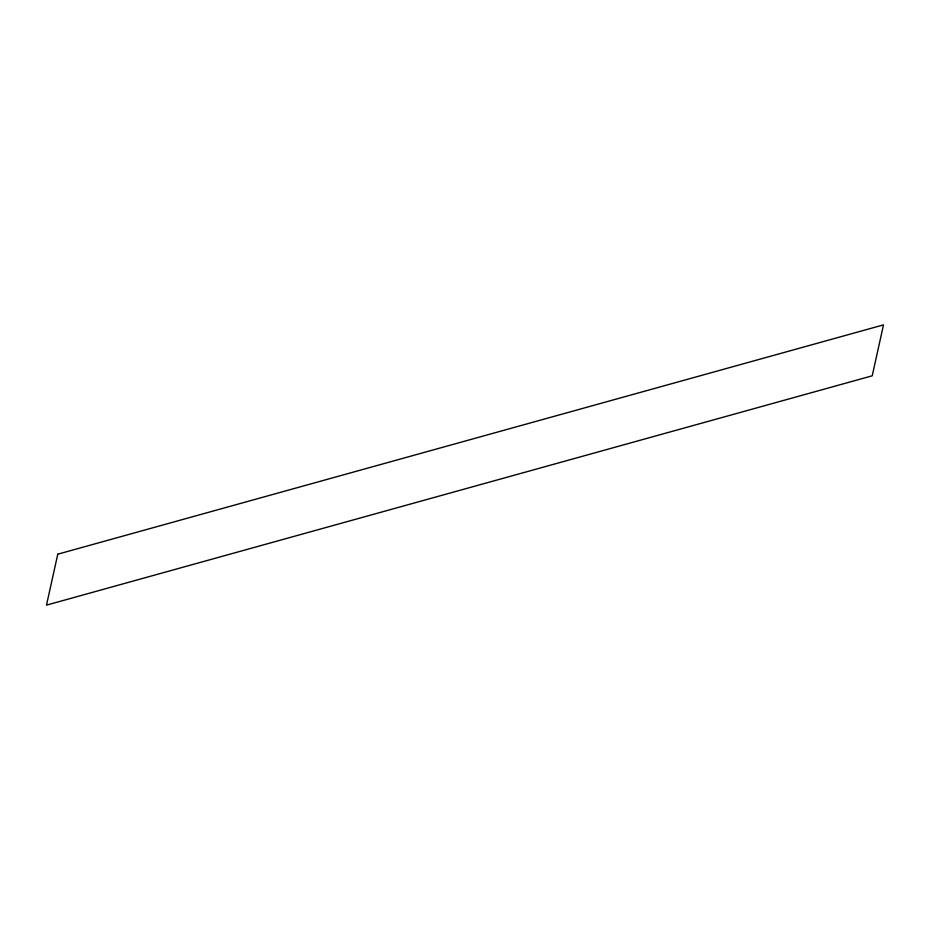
<?xml version="1.0" encoding="UTF-8"?>
<svg xmlns="http://www.w3.org/2000/svg" width="930" height="930" viewBox="0 0 930 930"><rect width="100%" height="100%" fill="white"/><g stroke="black" fill="none" stroke-linecap="round" stroke-linejoin="round"><path stroke-width="1.4" d="M57.776 554.187L46.5 605.128L872.224 375.813L883.5 324.872L57.776 554.187"/></g></svg>
